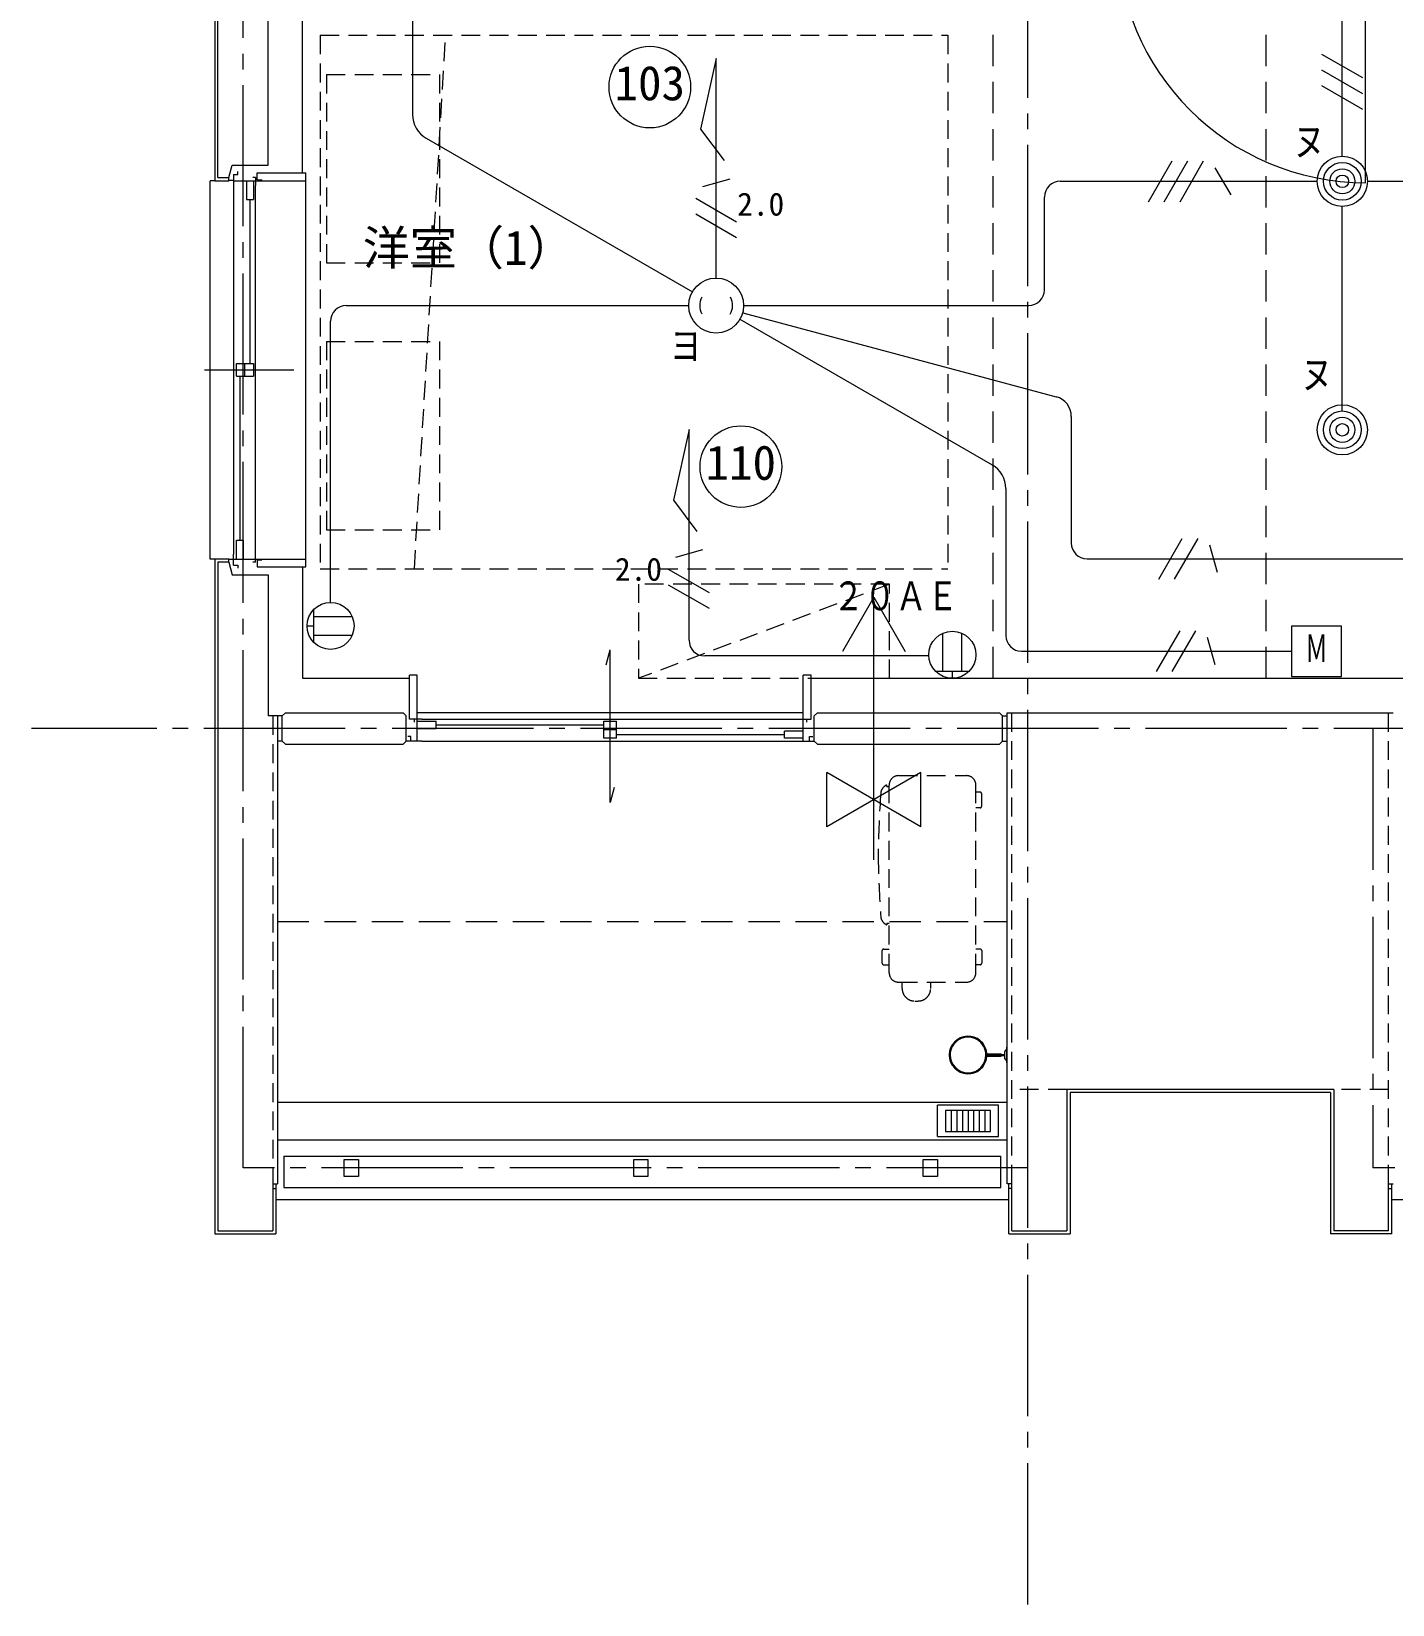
# Model space of a CAD drawing. Units: millimetres at full size, sheet at 1:50. Extents: x -15705 to 14525, y -10775 to 5709.
# Drawn here: x -8167 to -3831, y -4312 to 700 of the extents above; entities that cross this region are included whole.
import ezdxf
from ezdxf.enums import TextEntityAlignment as Align

# ---------------------------------------------------------------- set-up
doc = ezdxf.new("R2010")
doc.units = ezdxf.units.MM
doc.header["$LTSCALE"] = 50
for name, pattern in [('CHAIN2', [12, 9, -1, 1, -1]), ('DASHED1', [1.8, 1.2, -0.6]), ('DASHED2', [3, 2, -1])]:
    doc.linetypes.add(name, pattern=pattern)
for name, color, linetype, lineweight in [('0-3_建築', 1, 'Continuous', 9), ('0-7_部材', 5, 'Continuous', 18), ('7-0_天井割付', 7, 'CHAIN2', 9), ('7-2_張出基準', 7, 'Continuous', 9), ('7-3_点検口', 7, 'Continuous', 9), ('7-4_ｸﾞA名称', 7, 'Continuous', 9), ('7-5_ｸﾞB名称', 7, 'Continuous', 9), ('7-7_補助線', 7, 'DASHED1', 9), ('7-8_敷地', 7, 'Continuous', 9), ('7-9_表示線', 7, 'Continuous', 9), ('7-A_排水･ﾀﾞｸ', 7, 'Continuous', 9), ('7-B_ハッチング', 7, 'DASHED2', 9), ('7-C_電気設備', 7, 'Continuous', 9), ('7-D_記号', 7, 'Continuous', 9)]:
    doc.layers.add(name, color=color, linetype=linetype, lineweight=lineweight)
doc.styles.add('ＭＳ ゴシック', font='')
doc.styles.get('ＭＳ ゴシック').set_extended_font_data('MS Gothic')

msp = doc.modelspace()

# ---------------------------------------------------------------- linework, layer by layer
at = {"layer": '0-3_建築'}
for p, q in [((-6953.17, 1306.42), (-6953.17, 435.01)), ((-3990.65, 302.25), (-3990.65, 814.85)), ((-5985.65, -86.09), (-5985.65, 613.54)), ((-3925.7, 551.44), (-4055.6, 626.44)), ((-3925.7, 501.44), (-4055.6, 576.44)), ((-3925.7, 451.44), (-4055.6, 526.44)), ((-6909.87, 360.01), (-6061.43, -129.84)), ((-4607.81, 157.3), (-4532.81, 287.2)), ((-4557.81, 157.3), (-4482.81, 287.2)), ((-4507.81, 157.3), (-4432.81, 287.2)), ((-4345.31, 178.95), (-4395.31, 265.55)), ((-5942.35, 229.57), (-6028.95, 204.57)), ((-4889.49, 222.25), (-4070.65, 222.25)), ((-3910.65, 222.25), (-2527.3, 222.25)), ((-5920.7, 92.07), (-6050.6, 167.07)), ((-4939.49, -123.59), (-4939.49, 172.25)), ((-5920.7, 42.07), (-6050.6, 117.07)), ((-3990.65, -509.43), (-3990.65, 142.25)), ((-7164.28, -173.59), (-6073.15, -173.59)), ((-5901.13, -196.24), (-5111.23, -407.89)), ((-5898.15, -173.59), (-4989.49, -173.59)), ((-7214.28, -1119.07), (-7214.28, -223.59)), ((-5909.88, -217.34), (-5106.24, -681.32)), ((-5111.23, -407.89), (-4902.38, -463.85)), ((-4854.08, -526.79), (-4854.08, -930.27)), ((-6072.03, -1239.82), (-6072.03, -568.1)), ((-5062.94, -756.32), (-5062.94, -1224.84)), ((-6028.73, -951.41), (-6115.33, -976.41)), ((-4575.44, -1045.22), (-4500.44, -915.32)), ((-4525.44, -1045.22), (-4450.44, -915.32)), ((-4387.94, -1023.57), (-4412.94, -936.97)), ((-4804.08, -980.27), (-3545.18, -980.27)), ((-6007.08, -1088.91), (-6136.98, -1013.91)), ((-6007.08, -1138.91), (-6136.98, -1063.91)), ((-4582.81, -1339.79), (-4507.81, -1209.89)), ((-4532.81, -1339.79), (-4457.81, -1209.89)), ((-4395.31, -1318.14), (-4420.31, -1231.54)), ((-5308.06, -1289.82), (-6022.03, -1289.82)), ((-5012.94, -1274.84), (-4153.06, -1274.84))]:
    msp.add_line(p, q, dxfattribs=at)
for points in [[(-5985.65, 613.54), (-6035.65, 388.54), (-5960.65, 288.54)], [(-6072.03, -568.1), (-6122.03, -793.1), (-6047.03, -893.1)]]:
    msp.add_lwpolyline(points, dxfattribs=at)
at = {"layer": '0-3_建築', "color": 3, "lineweight": 18}
for centre in [(-6196.99, 522.38), (-5906.83, -686.71)]:
    msp.add_circle(centre, 130, dxfattribs=at)
at = {"layer": '0-3_建築'}
for centre, radius, start, end in [((-6866.57, 435.01), 86.6, 180, 240), ((-4889.49, 172.25), 50, 90, 180), ((-4989.49, -123.59), 50, 270, 0), ((-7164.28, -223.59), 50, 90, 180), ((-4919.24, -526.79), 65.16, 0, 75), ((-5149.54, -756.32), 86.6, 0, 60), ((-4804.08, -930.27), 50, 180, 270), ((-6022.03, -1239.82), 50, 180, 270), ((-5012.94, -1224.84), 50, 180, 270)]:
    msp.add_arc(centre, radius, start, end, dxfattribs=at)
at = {"layer": '0-7_部材'}
for p, q in [((-7267.69, -1246.73), (-7267.69, -1141.42)), ((-7289.28, -1194.07), (-7267.69, -1194.07)), ((-7267.69, -1164.07), (-7145.54, -1164.07)), ((-7267.69, -1224.07), (-7145.54, -1224.07)), ((-5263.16, -1339.51), (-5263.16, -1217.36)), ((-5203.15, -1339.51), (-5203.15, -1217.36)), ((-5180.5, -1339.51), (-5285.81, -1339.51)), ((-5233.16, -1361.1), (-5233.16, -1339.51))]:
    msp.add_line(p, q, dxfattribs=at)
msp.add_lwpolyline([(-3993.06, -1194.84), (-4153.06, -1194.84), (-4153.06, -1354.84), (-3993.06, -1354.84)], close=True, dxfattribs=at)
for centre, radius in [((-3990.65, 222.25), 80), ((-3990.65, 222.25), 60), ((-3990.65, 222.25), 40), ((-3990.65, 222.25), 20), ((-5985.65, -173.59), 87.5), ((-3990.65, -569.43), 80), ((-3990.65, -569.43), 60), ((-3990.65, -569.43), 40), ((-3990.65, -569.43), 20), ((-7214.28, -1194.07), 75), ((-5233.16, -1286.1), 75)]:
    msp.add_circle(centre, radius, dxfattribs=at)
for start, end in [(149.99973, 210.00027), (328.05345, 30.00027)]:
    msp.add_arc((-5985.65, -173.59), 52.45, start, end, dxfattribs=at)
at = {"layer": '7-0_天井割付'}
for p, q in [((-4993.15, -4311.84), (-4993.15, 5708.57)), ((9632.07, -1521.1), (-8167.18, -1521.1)), ((-3893.15, -1521.1), (-3893.15, -2921.1)), ((-4993.15, -2921.1), (-7493.15, -2921.1)), ((3976.85, -2921.1), (-3893.15, -2921.1))]:
    msp.add_line(p, q, dxfattribs=at)
msp.add_lwpolyline([(-7493.15, -2921.1), (-7493.15, 3828.9), (-6493.15, 3828.9)], dxfattribs=at)
at = {"layer": '7-2_張出基準'}
for p, q in [((-7573.15, 233.9), (-7573.15, 3008.9)), ((-7413.15, 273.75), (-7413.15, 3008.9)), ((-7538.01, 233.9), (-7528.17, 273.75)), ((-7528.17, 273.75), (-7413.15, 273.75)), ((-7573.15, 233.9), (-7538.01, 233.9)), ((-7538.07, -991.1), (-7573.15, -991.1)), ((-7573.15, -991.1), (-7573.15, -3121.1)), ((-7538.07, -991.1), (-7528.17, -1031.2)), ((-7528.17, -1031.2), (-7413.15, -1031.2)), ((-7413.15, -1031.2), (-7413.15, -1481.1)), ((-7368.15, -1481.1), (-7413.15, -1481.1)), ((-7358.15, -1471.1), (-7368.15, -1481.1)), ((-7368.15, -1561.1), (-7368.15, -1481.1)), ((-7358.15, -1471.1), (-6983.16, -1471.1)), ((-6983.16, -1471.1), (-6973.16, -1481.1)), ((-6973.16, -1561.1), (-6973.16, -1481.1)), ((-5663.15, -1471.1), (-5673.15, -1481.1)), ((-5673.15, -1561.1), (-5673.15, -1481.1)), ((-5663.15, -1471.1), (-5083.15, -1471.1)), ((-5083.15, -1471.1), (-5073.15, -1481.1)), ((-5073.15, -1561.1), (-5073.15, -1481.1)), ((-5073.15, -1481.1), (-5058.15, -1481.1)), ((-5058.15, -1471.1), (-3828.15, -1471.1)), ((-7368.15, -1561.1), (-7383.15, -1561.1)), ((-7368.15, -1561.1), (-7358.15, -1571.1)), ((-7358.15, -1571.1), (-6983.16, -1571.1)), ((-6973.16, -1561.1), (-6983.16, -1571.1)), ((-5673.15, -1561.1), (-5663.15, -1571.1)), ((-5663.15, -1571.1), (-5083.15, -1571.1)), ((-5073.15, -1561.1), (-5083.15, -1571.1)), ((-5073.15, -1561.1), (-5058.15, -1561.1)), ((-4018.15, -2671.1), (-4868.15, -2671.1)), ((-4868.15, -2671.1), (-4868.15, -3121.1)), ((-4018.15, -2671.1), (-4018.15, -3121.1)), ((-7398.15, -2971.1), (-7398.15, -3121.1)), ((-5043.15, -3121.1), (-5043.15, -2971.1)), ((-3843.15, -3121.1), (-3843.15, -2971.1)), ((-7573.15, -3121.1), (-7398.15, -3121.1)), ((-5043.15, -3121.1), (-4868.15, -3121.1)), ((-3843.15, -3121.1), (-4018.15, -3121.1))]:
    msp.add_line(p, q, dxfattribs=at)
at = {"layer": '7-2_張出基準', "linetype": 'DASHED1'}
for p, q in [((-7398.15, -1481.1), (-7398.15, -2971.1)), ((-5043.15, -2971.1), (-5043.15, -1471.1)), ((-3843.15, -2971.1), (-3843.15, -1471.1)), ((-4868.15, -2671.1), (-5043.15, -2671.1)), ((-3843.15, -2671.1), (-4018.15, -2671.1))]:
    msp.add_line(p, q, dxfattribs=at)
at = {"layer": '7-3_点検口'}
for p, q in [((-7583.15, 223.9), (-7598.15, 223.9)), ((-7598.15, -981.1), (-7598.15, 223.9)), ((-7538.04, 223.9), (-7537.04, 224.9)), ((-7524.04, 224.9), (-7537.04, 224.9)), ((-7523.04, 223.9), (-7524.04, 224.9)), ((-7523.04, 243.9), (-7523.04, 208.9)), ((-7523.04, 223.9), (-7293.15, 223.9)), ((-7523.04, 208.9), (-7523.04, -966.1)), ((-7453.04, 233.9), (-7462.04, 233.9)), ((-7459.94, 223.9), (-7459.94, 163.9)), ((-7453.04, 233.9), (-7453.04, 208.9)), ((-7453.04, -966.1), (-7453.04, 208.9)), ((-7448.04, 226.9), (-7433.04, 226.9)), ((-7433.04, 223.9), (-7433.04, 226.9)), ((-7293.15, 223.9), (-7293.15, 248.9)), ((-7293.15, -981.1), (-7293.15, 223.9)), ((-7471.14, 163.9), (-7471.14, -358.6)), ((-7615.42, -378.6), (-7331.19, -378.6)), ((-7513.74, -398.6), (-7459.94, -398.6)), ((-7502.54, -921.1), (-7502.54, -398.6)), ((-7486.84, -398.6), (-7486.84, -358.6)), ((-7491.34, -981.1), (-7491.34, -921.1)), ((-7583.15, -981.1), (-7598.15, -981.1)), ((-7538.04, -981.1), (-7537.04, -982.1)), ((-7523.04, -1001.1), (-7523.04, -966.1)), ((-7523.04, -981.1), (-7293.15, -981.1)), ((-7453.04, -991.1), (-7462.04, -991.1)), ((-7453.04, -991.1), (-7453.04, -966.1)), ((-7448.04, -984.1), (-7448.04, -1006.1)), ((-7448.04, -984.1), (-7433.04, -984.1)), ((-7433.04, -981.1), (-7433.04, -984.1)), ((-6336.1, -1318.59), (-6323.16, -1270.3)), ((-6323.16, -1757), (-6323.16, -1270.3)), ((-6938.16, -1351.1), (-6963.16, -1351.1)), ((-6963.16, -1491.21), (-6963.16, -1351.1)), ((-6938.16, -1561.21), (-6938.16, -1351.1)), ((-5708.16, -1561.21), (-5708.16, -1351.1)), ((-6923.16, -1491.21), (-6963.16, -1491.21)), ((-6948.16, -1491.21), (-6948.16, -1501.2)), ((-5708.16, -1471.21), (-6938.16, -1471.21)), ((-6938.16, -1498.11), (-6878.16, -1498.11)), ((-6923.16, -1491.21), (-5723.16, -1491.21)), ((-6303.16, -1551.91), (-6303.16, -1498.11)), ((-5698.15, -1491.21), (-5698.15, -1501.2)), ((-6958.15, -1546.2), (-6968.16, -1546.2)), ((-6958.15, -1561.21), (-6958.15, -1546.2)), ((-6878.16, -1509.31), (-6343.16, -1509.31)), ((-6303.16, -1525.01), (-6343.16, -1525.01)), ((-5768.16, -1540.71), (-6303.16, -1540.71)), ((-5708.16, -1529.51), (-5768.16, -1529.51)), ((-5688.16, -1546.2), (-5678.15, -1546.2)), ((-5688.16, -1561.21), (-5688.16, -1546.2)), ((-6958.15, -1561.21), (-6973.16, -1561.21)), ((-6923.16, -1561.21), (-6958.15, -1561.21)), ((-6923.16, -1561.21), (-5723.16, -1561.21)), ((-5723.16, -1561.21), (-5688.16, -1561.21)), ((-5688.16, -1561.21), (-5673.15, -1561.21)), ((-6310.21, -1708.7), (-6323.16, -1757))]:
    msp.add_line(p, q, dxfattribs=at)
for points in [[(-7523.04, 243.9), (-7510.04, 243.9), (-7510.04, 253.35)], [(-7482.34, 223.9), (-7482.34, 163.9), (-7459.94, 163.9)], [(-7448.04, 226.9), (-7448.04, 248.9), (-7293.15, 248.9)], [(-7513.74, -398.6), (-7513.74, -358.6), (-7459.94, -358.6), (-7459.94, -398.6)], [(-7513.74, -981.1), (-7513.74, -921.1), (-7491.34, -921.1)], [(-7523.04, -981.1), (-7524.04, -982.1), (-7537.04, -982.1)], [(-7523.04, -1001.1), (-7510.04, -1001.1), (-7510.04, -1010.55)], [(-7448.04, -1006.1), (-7293.15, -1006.1), (-7293.15, -981.1)], [(-5723.16, -1491.21), (-5683.16, -1491.21), (-5683.16, -1351.1), (-5708.16, -1351.1)], [(-6938.16, -1520.51), (-6878.16, -1520.51), (-6878.16, -1498.11)], [(-6303.16, -1551.91), (-6343.16, -1551.91), (-6343.16, -1498.11), (-6303.16, -1498.11)], [(-5708.16, -1551.91), (-5768.16, -1551.91), (-5768.16, -1529.51)]]:
    msp.add_lwpolyline(points, dxfattribs=at)
at = {"layer": '7-4_ｸﾞA名称'}
for p, q in [((-7583.15, 3018.9), (-7583.15, 223.9)), ((-7303.15, 248.9), (-7303.15, 1003.9)), ((-7583.15, 223.9), (-7538.04, 223.9)), ((-7538.04, 223.9), (-7538.04, 233.89)), ((-7538.04, -981.1), (-7583.15, -981.1)), ((-7583.15, -981.1), (-7583.15, -3131.1)), ((-7538.07, -991.1), (-7538.07, -981.1)), ((-7303.15, -1006.1), (-7303.15, -1361.1)), ((-7303.15, -1361.1), (-6963.16, -1361.1)), ((-5683.16, -1361.1), (-3798.15, -1361.1)), ((-7383.15, -1481.1), (-7383.15, -2971.1)), ((-4028.15, -2681.1), (-4858.15, -2681.1)), ((-4858.15, -2681.1), (-4858.15, -3131.1)), ((-4028.15, -2681.1), (-4028.15, -3131.1)), ((-7398.15, -2971.1), (-7383.15, -2971.1)), ((-7398.15, -2986.1), (-7388.15, -2986.1)), ((-7388.15, -2971.1), (-7388.15, -3131.1)), ((-5053.15, -3131.1), (-5053.15, -2971.1)), ((-5043.15, -2986.1), (-5053.15, -2986.1)), ((-3843.15, -2971.1), (-3828.15, -2971.1)), ((-3843.15, -2986.1), (-3833.15, -2986.1)), ((-3833.15, -3131.1), (-3833.15, -2971.1)), ((-7583.15, -3131.1), (-7388.15, -3131.1)), ((-5053.15, -3131.1), (-4858.15, -3131.1)), ((-3833.15, -3131.1), (-4028.15, -3131.1))]:
    msp.add_line(p, q, dxfattribs=at)
msp.add_lwpolyline([(-5043.15, -2971.1), (-5058.15, -2971.1), (-5058.15, -1471.1)], dxfattribs=at)
at = {"layer": '7-5_ｸﾞB名称'}
msp.add_line((-3916.65, 217.93), (-3916.65, 1045.93), dxfattribs=at)
msp.add_arc((-3916.65, 1009.93), 792, 180, 270, dxfattribs=at)
at = {"layer": '7-7_補助線'}
for p, q in [((-7247.29, 687.42), (-7247.29, -1012.58)), ((-6947.29, -1012.58), (-6847.29, 687.42)), ((-7227.3, 562.42), (-6867.3, 562.42)), ((-7227.3, 562.42), (-7227.3, -37.58)), ((-6867.3, 562.42), (-6867.3, -37.58)), ((-7227.3, -37.58), (-6867.3, -37.58)), ((-7227.3, -287.58), (-6867.3, -287.58)), ((-7227.3, -287.58), (-7227.3, -887.58)), ((-6867.3, -287.58), (-6867.3, -887.58)), ((-7227.3, -887.58), (-6867.3, -887.58)), ((-7247.29, -1012.58), (-5247.29, -1012.58))]:
    msp.add_line(p, q, dxfattribs=at)
msp.add_lwpolyline([(-7247.29, 687.42), (-5247.29, 687.42), (-5247.29, -1012.58)], dxfattribs=at)
at = {"layer": '7-8_敷地', "linetype": 'DASHED1'}
for p, q in [((-5441.88, -1705.61), (-5441.88, -1700.61)), ((-5434.49, -2299.1), (-5434.49, -1701.1)), ((-5404.49, -1671.1), (-5188.15, -1671.1)), ((-5158.15, -2299.1), (-5158.15, -1701.1)), ((-5441.88, -1705.61), (-5434.49, -1705.61)), ((-5144.69, -1723.61), (-5158.15, -1723.61)), ((-5139.69, -1768.61), (-5139.69, -1728.61)), ((-5144.69, -1773.61), (-5158.15, -1773.61)), ((-5441.88, -2141.61), (-5434.49, -2141.61)), ((-5441.88, -2141.61), (-5441.88, -2146.61)), ((-5456.69, -2268.61), (-5456.69, -2228.61)), ((-5451.69, -2223.61), (-5434.49, -2223.61)), ((-5144.69, -2223.61), (-5158.15, -2223.61)), ((-5139.69, -2228.61), (-5139.69, -2268.61)), ((-5451.69, -2273.61), (-5434.49, -2273.61)), ((-5144.69, -2273.61), (-5158.15, -2273.61)), ((-5404.49, -2329.1), (-5188.15, -2329.1)), ((-5393.2, -2349.1), (-5393.2, -2329.1)), ((-5302.19, -2349.1), (-5302.19, -2329.1)), ((-5353.2, -2389.1), (-5342.19, -2389.1))]:
    msp.add_line(p, q, dxfattribs=at)
msp.add_lwpolyline([(-5433.16, -1061.1), (-6233.16, -1061.1), (-6233.16, -1361.1)], dxfattribs=at)
for points in [[(-5433.16, -1061.1), (-6233.16, -1361.1), (-5433.16, -1361.1)], [(-7125.65, -2893.6), (-7125.65, -2948.6), (-7170.65, -2948.6), (-7170.65, -2893.6)], [(-6203.15, -2893.6), (-6203.15, -2948.6), (-6248.15, -2948.6), (-6248.15, -2893.6)], [(-5280.65, -2893.6), (-5280.65, -2948.6), (-5325.65, -2948.6), (-5325.65, -2893.6)]]:
    msp.add_lwpolyline(points, close=True, dxfattribs=at)
for centre, radius, start, end in [((-5428.1, -1731.68), 33.99, 113.92154, 167.17011), ((-5404.49, -1701.1), 30, 90, 180), ((-5188.15, -1701.1), 30, 0, 90), ((-1907.59, -1969.04), 3562.09, 176.05768, 179.2693), ((-5144.69, -1728.61), 5, 0, 90), ((-5144.69, -1768.61), 5, 270, 0), ((-1907.59, -1878.19), 3562.09, 180.7307, 183.94232), ((-5428.1, -2115.54), 33.99, 192.82989, 246.07846), ((-5451.69, -2228.61), 5, 90, 180), ((-5144.69, -2228.61), 5, 0, 90), ((-5451.69, -2268.61), 5, 180, 270), ((-5404.49, -2299.1), 30, 180, 270), ((-5188.15, -2299.1), 30, 270, 0), ((-5144.69, -2268.61), 5, 270, 0), ((-5353.2, -2349.1), 40, 180, 270), ((-5342.19, -2349.1), 40, 270, 0)]:
    msp.add_arc(centre, radius, start, end, dxfattribs=at)
at = {"layer": '7-9_表示線'}
for p, q in [((-7383.15, -2711.1), (-5058.15, -2711.1)), ((-7383.15, -2831.1), (-5058.15, -2831.1)), ((-7388.15, -3021.1), (-5053.15, -3021.1)), ((-3833.15, -3021.1), (3916.85, -3021.1))]:
    msp.add_line(p, q, dxfattribs=at)
at = {"layer": '7-A_排水･ﾀﾞｸ'}
for p, q in [((-7363.15, -2883.6), (-5078.15, -2883.6)), ((-7363.15, -2883.6), (-7363.15, -2983.6)), ((-5078.15, -2983.6), (-5078.15, -2883.6)), ((-7363.15, -2983.6), (-5078.15, -2983.6))]:
    msp.add_line(p, q, dxfattribs=at)
at = {"layer": '7-B_ハッチング'}
for p, q in [((-5103.15, -1361.1), (-5103.15, 1013.93)), ((-4233.15, -1361.1), (-4233.15, 1003.93)), ((-7383.15, -2136.1), (-5058.15, -2136.1))]:
    msp.add_line(p, q, dxfattribs=at)
at = {"layer": '7-C_電気設備'}
for p, q in [((-5059.64, -2541.1), (-5066.15, -2548.61)), ((-5066.15, -2573.63), (-5066.15, -2548.61)), ((-5059.64, -2586.1), (-5059.64, -2536.11)), ((-5058.16, -2536.11), (-5059.64, -2536.11)), ((-5126.17, -2559.63), (-5066.15, -2559.63)), ((-5126.17, -2562.62), (-5066.15, -2562.62)), ((-5120.5, -2557.64), (-5077.15, -2557.64)), ((-5120.5, -2564.61), (-5077.15, -2564.61)), ((-5077.15, -2559.61), (-5077.15, -2557.64)), ((-5077.15, -2564.61), (-5077.15, -2562.63)), ((-5066.15, -2573.63), (-5059.64, -2581.12)), ((-5058.16, -2586.1), (-5059.64, -2586.1)), ((-5085.64, -2721.1), (-5280.66, -2721.08)), ((-5280.66, -2821.11), (-5280.66, -2721.09)), ((-5111.65, -2737.63), (-5254.66, -2737.63)), ((-5254.66, -2737.63), (-5254.66, -2804.59)), ((-5236.78, -2737.63), (-5236.78, -2804.59)), ((-5218.9, -2737.63), (-5218.9, -2804.59)), ((-5201.03, -2737.63), (-5201.03, -2804.59)), ((-5183.15, -2737.63), (-5183.15, -2804.59)), ((-5165.28, -2737.63), (-5165.28, -2804.59)), ((-5147.4, -2737.63), (-5147.4, -2804.59)), ((-5129.52, -2737.63), (-5129.52, -2804.59)), ((-5111.65, -2804.59), (-5111.65, -2737.63)), ((-5254.66, -2804.59), (-5111.65, -2804.59))]:
    msp.add_line(p, q, dxfattribs=at)
msp.add_lwpolyline([(-5280.66, -2821.11), (-5085.64, -2821.11), (-5085.64, -2721.1)], dxfattribs=at)
for centre, radius, start, end in [((-5183.15, -2561.11), 60, 6.01788, 180.00002), ((-5183.15, -2561.11), 57, 0, 180.00002), ((-5120.5, -2554.61), 3, 186.11685, 270), ((-5183.15, -2561.11), 60, 180.00002, 353.98213), ((-5183.15, -2561.11), 57, 180.00002, 0), ((-5120.5, -2567.61), 3, 90, 173.88315)]:
    msp.add_arc(centre, radius, start, end, dxfattribs=at)
at = {"layer": '7-D_記号'}
for p, q in [((-5483.16, -1102.75), (-5583.17, -1275.96)), ((-5483.16, -1102.75), (-5383.15, -1275.96)), ((-5483.16, -1939.46), (-5483.16, -1102.75)), ((-5633.14, -1834.4), (-5633.14, -1661.19)), ((-5333.11, -1661.19), (-5633.14, -1834.4)), ((-5333.11, -1834.4), (-5633.14, -1661.19)), ((-5333.11, -1834.4), (-5333.11, -1661.19))]:
    msp.add_line(p, q, dxfattribs=at)

# ---------------------------------------------------------------- texts
at = {"layer": '0-3_建築', "color": 3, "style": 'ＭＳ ゴシック'}
for s, height, p in [('103', 110, (-6309.49, 447.38)), ('2.0', 73.31, (-5918.42, 91.01)), ('110', 110, (-6019.33, -761.71)), ('2.0', 73.31, (-6307.99, -1072.17))]:
    msp.add_text(s, height=height, dxfattribs=at).set_placement(p, align=Align.BOTTOM_LEFT)
at = {"layer": '0-7_部材', "color": 3, "style": 'ＭＳ ゴシック'}
for s, height, width, p in [('ヌ', 91.64, 0.8, (-4146.05, 276.7)), ('ヨ', 91.64, 0.8, (-6132.68, -374.04)), ('ヌ', 91.64, 0.8, (-4121.85, -465.38)), ('２０ＡＥ', 91.64, 0.8, (-5614.35, -1171.58)), ('Ｍ', 87.98, 0.6, (-4109.06, -1335.44))]:
    msp.add_text(s, height=height, dxfattribs=dict(at, width=width)).set_placement(p, align=Align.BOTTOM_LEFT)
at = {"layer": '7-7_補助線', "style": 'ＭＳ ゴシック'}
msp.add_text('洋室（1）', height=110, dxfattribs=at).set_placement((-7111.7, -77.44), align=Align.BOTTOM_LEFT)

doc.saveas('drawing.dxf')
